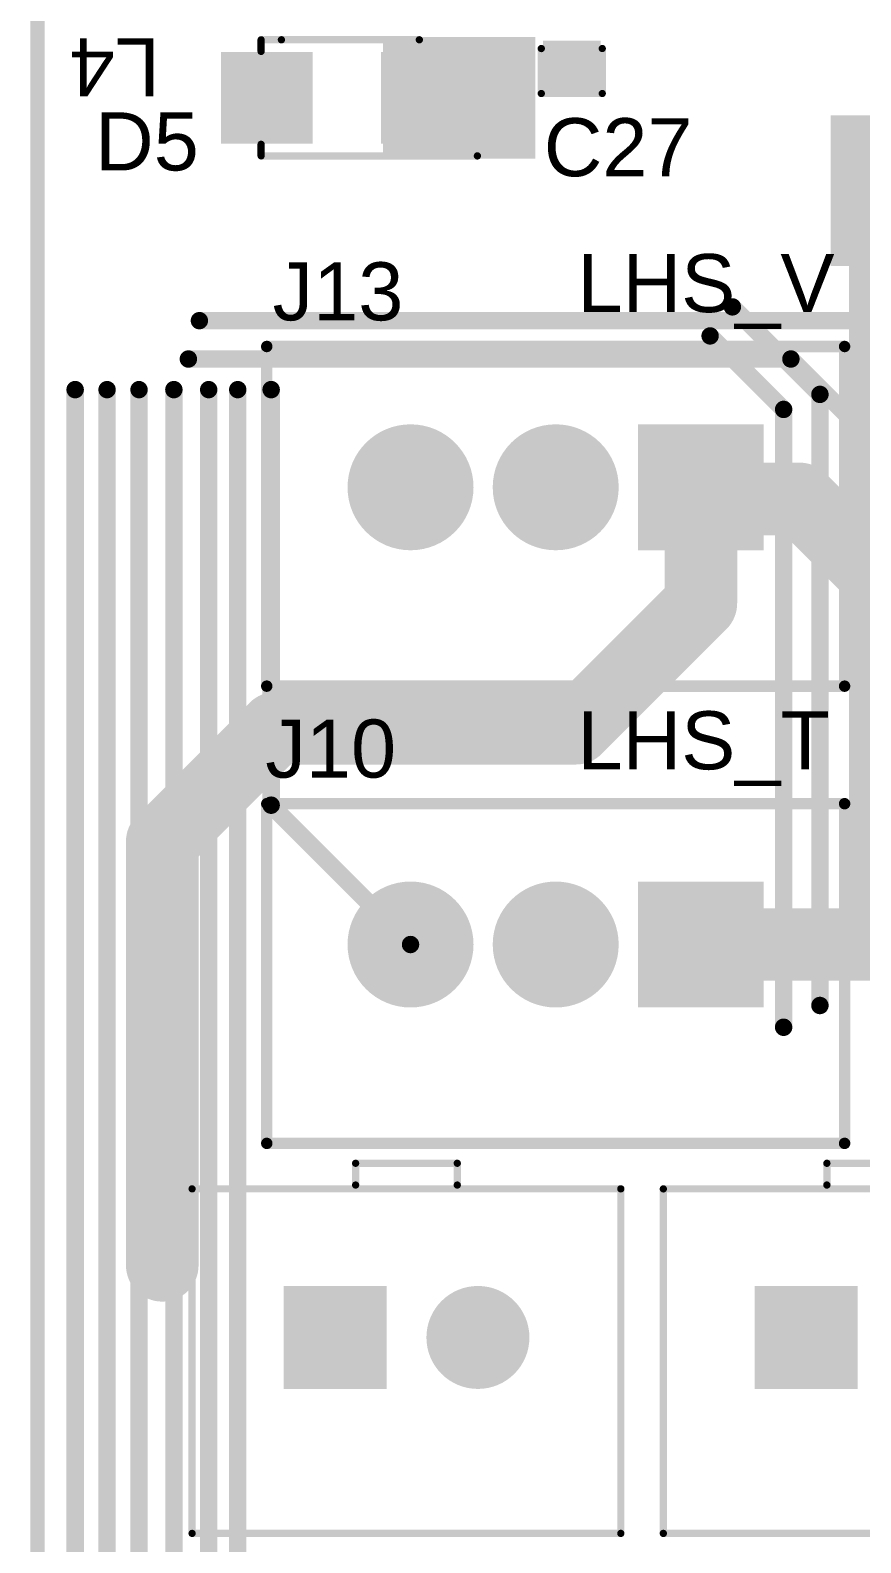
# Model space of a CAD drawing. Header units: inches. Extents: x 0 to 5376, y 0 to 5416.
# Drawn here: x -0.13 to 14.4, y 85.38 to 111.85 of the extents above; entities that cross this region are included whole.
import ezdxf

# ---------------------------------------------------------------- set-up
doc = ezdxf.new("R2010")
doc.units = ezdxf.units.IN
for name, color, linetype in [('Board Outline', 216, 'Continuous'), ('Bottom Layer', 5, 'Continuous'), ('Bottom Solder', 6, 'Continuous'), ('Layer 1', 16, 'Continuous'), ('Layer 2', 76, 'Continuous'), ('Multi-Layer', 9, 'Continuous'), ('Pad Holes', 156, 'Continuous'), ('Top Layer', 1, 'Continuous'), ('Top Overlay', 2, 'Continuous'), ('Top Paste', 8, 'Continuous'), ('Top Solder', 216, 'Continuous')]:
    doc.layers.add(name, color=color, linetype=linetype)
doc.styles.add('Arial', font='', dxfattribs={"height": 0.2})
doc.styles.get('Arial').set_extended_font_data('Arial')

msp = doc.modelspace()

# ---------------------------------------------------------------- hatches: boundary and pattern name
at = {"layer": 'Bottom Layer'}
for points in [[(14.197, 95.225), (15.545, 95.225), (15.545, 110.007), (14.197, 110.007)], [(12.606, 102.853), (10.606, 102.853), (10.606, 104.853), (12.606, 104.853)], [(12.606, 94.852), (10.606, 94.852), (10.606, 96.852), (12.606, 96.852)], [(4.355, 89.826), (6.055, 89.826), (6.055, 88.126), (4.355, 88.126)], [(12.599, 89.826), (14.299, 89.826), (14.299, 88.126), (12.599, 88.126)]]:
    msp.add_hatch(color=5, dxfattribs=at).paths.add_polyline_path(points)
h = msp.add_hatch(color=5, dxfattribs=at)
edge = h.paths.add_edge_path()
edge.add_arc((6.526, 103.853), 1, 0, 360)
h = msp.add_hatch(color=5, dxfattribs=at)
edge = h.paths.add_edge_path()
edge.add_arc((9.066, 103.853), 1, 0, 360)
h = msp.add_hatch(color=5, dxfattribs=at)
edge = h.paths.add_edge_path()
edge.add_arc((6.526, 95.852), 1, 0, 360)
h = msp.add_hatch(color=5, dxfattribs=at)
edge = h.paths.add_edge_path()
edge.add_arc((9.066, 95.852), 1, 0, 360)
h = msp.add_hatch(color=5, dxfattribs=at)
edge = h.paths.add_edge_path()
edge.add_arc((7.705, 88.976), 0.85, 0, 360)
at = {"layer": 'Bottom Solder'}
h = msp.add_hatch(color=6, dxfattribs=at)
edge = h.paths.add_edge_path()
edge.add_arc((6.526, 103.853), 1.102, 0, 360)
h = msp.add_hatch(color=6, dxfattribs=at)
edge = h.paths.add_edge_path()
edge.add_arc((9.066, 103.853), 1.102, 0, 360)
for points in [[(12.707, 102.751), (10.504, 102.751), (10.504, 104.955), (12.707, 104.955)], [(12.707, 94.75), (10.504, 94.75), (10.504, 96.954), (12.707, 96.954)], [(4.304, 89.877), (6.106, 89.877), (6.106, 88.075), (4.304, 88.075)], [(12.548, 89.877), (14.35, 89.877), (14.35, 88.075), (12.548, 88.075)]]:
    msp.add_hatch(color=6, dxfattribs=at).paths.add_polyline_path(points)
h = msp.add_hatch(color=6, dxfattribs=at)
edge = h.paths.add_edge_path()
edge.add_arc((6.526, 95.852), 1.102, 0, 360)
h = msp.add_hatch(color=6, dxfattribs=at)
edge = h.paths.add_edge_path()
edge.add_arc((9.066, 95.852), 1.102, 0, 360)
h = msp.add_hatch(color=6, dxfattribs=at)
edge = h.paths.add_edge_path()
edge.add_arc((7.705, 88.976), 0.901, 0, 360)
at = {"layer": 'Layer 1'}
h = msp.add_hatch(color=16, dxfattribs=at)
edge = h.paths.add_edge_path()
edge.add_arc((6.526, 103.853), 1, 0, 360)
h = msp.add_hatch(color=16, dxfattribs=at)
edge = h.paths.add_edge_path()
edge.add_arc((9.066, 103.853), 1, 0, 360)
for points in [[(12.606, 102.853), (10.606, 102.853), (10.606, 104.853), (12.606, 104.853)], [(12.606, 94.852), (10.606, 94.852), (10.606, 96.852), (12.606, 96.852)], [(4.355, 89.826), (6.055, 89.826), (6.055, 88.126), (4.355, 88.126)], [(12.599, 89.826), (14.299, 89.826), (14.299, 88.126), (12.599, 88.126)]]:
    msp.add_hatch(color=16, dxfattribs=at).paths.add_polyline_path(points)
h = msp.add_hatch(color=16, dxfattribs=at)
edge = h.paths.add_edge_path()
edge.add_arc((6.526, 95.852), 1, 0, 360)
h = msp.add_hatch(color=16, dxfattribs=at)
edge = h.paths.add_edge_path()
edge.add_arc((9.066, 95.852), 1, 0, 360)
h = msp.add_hatch(color=16, dxfattribs=at)
edge = h.paths.add_edge_path()
edge.add_arc((7.705, 88.976), 0.85, 0, 360)
at = {"layer": 'Layer 2'}
h = msp.add_hatch(color=76, dxfattribs=at)
edge = h.paths.add_edge_path()
edge.add_arc((6.526, 103.853), 1, 0, 360)
h = msp.add_hatch(color=76, dxfattribs=at)
edge = h.paths.add_edge_path()
edge.add_arc((9.066, 103.853), 1, 0, 360)
for points in [[(12.606, 102.853), (10.606, 102.853), (10.606, 104.853), (12.606, 104.853)], [(12.606, 94.852), (10.606, 94.852), (10.606, 96.852), (12.606, 96.852)], [(4.355, 89.826), (6.055, 89.826), (6.055, 88.126), (4.355, 88.126)], [(12.599, 89.826), (14.299, 89.826), (14.299, 88.126), (12.599, 88.126)]]:
    msp.add_hatch(color=76, dxfattribs=at).paths.add_polyline_path(points)
h = msp.add_hatch(color=76, dxfattribs=at)
edge = h.paths.add_edge_path()
edge.add_arc((6.526, 95.852), 1, 0, 360)
h = msp.add_hatch(color=76, dxfattribs=at)
edge = h.paths.add_edge_path()
edge.add_arc((9.066, 95.852), 1, 0, 360)
h = msp.add_hatch(color=76, dxfattribs=at)
edge = h.paths.add_edge_path()
edge.add_arc((7.705, 88.976), 0.85, 0, 360)
at = {"layer": 'Multi-Layer'}
h = msp.add_hatch(color=9, dxfattribs=at)
edge = h.paths.add_edge_path()
edge.add_arc((6.526, 103.853), 1, 0, 360)
h = msp.add_hatch(color=9, dxfattribs=at)
edge = h.paths.add_edge_path()
edge.add_arc((9.066, 103.853), 1, 0, 360)
for points in [[(12.606, 102.853), (10.606, 102.853), (10.606, 104.853), (12.606, 104.853)], [(12.606, 94.852), (10.606, 94.852), (10.606, 96.852), (12.606, 96.852)], [(4.355, 89.826), (6.055, 89.826), (6.055, 88.126), (4.355, 88.126)], [(12.599, 89.826), (14.299, 89.826), (14.299, 88.126), (12.599, 88.126)]]:
    msp.add_hatch(color=9, dxfattribs=at).paths.add_polyline_path(points)
h = msp.add_hatch(color=9, dxfattribs=at)
edge = h.paths.add_edge_path()
edge.add_arc((6.526, 95.852), 1, 0, 360)
h = msp.add_hatch(color=9, dxfattribs=at)
edge = h.paths.add_edge_path()
edge.add_arc((9.066, 95.852), 1, 0, 360)
h = msp.add_hatch(color=9, dxfattribs=at)
edge = h.paths.add_edge_path()
edge.add_arc((7.705, 88.976), 0.85, 0, 360)
at = {"layer": 'Pad Holes'}
h = msp.add_hatch(color=7, dxfattribs=at)
edge = h.paths.add_edge_path()
edge.add_arc((6.526, 103.853), 0.5, 0, 360)
h = msp.add_hatch(color=7, dxfattribs=at)
edge = h.paths.add_edge_path()
edge.add_arc((9.066, 103.853), 0.5, 0, 360)
h = msp.add_hatch(color=7, dxfattribs=at)
edge = h.paths.add_edge_path()
edge.add_arc((11.606, 103.853), 0.5, 0, 360)
h = msp.add_hatch(color=7, dxfattribs=at)
edge = h.paths.add_edge_path()
edge.add_arc((6.526, 95.852), 0.5, 0, 360)
h = msp.add_hatch(color=7, dxfattribs=at)
edge = h.paths.add_edge_path()
edge.add_arc((9.066, 95.852), 0.5, 0, 360)
h = msp.add_hatch(color=7, dxfattribs=at)
edge = h.paths.add_edge_path()
edge.add_arc((11.606, 95.852), 0.5, 0, 360)
h = msp.add_hatch(color=7, dxfattribs=at)
edge = h.paths.add_edge_path()
edge.add_arc((5.205, 88.976), 0.45, 0, 360)
h = msp.add_hatch(color=7, dxfattribs=at)
edge = h.paths.add_edge_path()
edge.add_arc((7.705, 88.976), 0.45, 0, 360)
h = msp.add_hatch(color=7, dxfattribs=at)
edge = h.paths.add_edge_path()
edge.add_arc((13.449, 88.976), 0.45, 0, 360)
at = {"layer": 'Top Layer'}
for points in [[(9.792, 110.846), (8.903, 110.846), (8.903, 111.608), (9.792, 111.608)], [(3.31, 111.368), (4.71, 111.368), (4.71, 109.968), (3.31, 109.968)], [(6.11, 111.368), (7.51, 111.368), (7.51, 109.968), (6.11, 109.968)], [(13.876, 110.363), (13.876, 107.723), (16.002, 107.723), (16.002, 110.363)], [(12.606, 102.853), (10.606, 102.853), (10.606, 104.853), (12.606, 104.853)], [(12.606, 94.852), (10.606, 94.852), (10.606, 96.852), (12.606, 96.852)], [(4.355, 89.826), (6.055, 89.826), (6.055, 88.126), (4.355, 88.126)], [(12.599, 89.826), (14.299, 89.826), (14.299, 88.126), (12.599, 88.126)]]:
    msp.add_hatch(color=1, dxfattribs=at).paths.add_polyline_path(points)
h = msp.add_hatch(color=1, dxfattribs=at)
edge = h.paths.add_edge_path()
edge.add_arc((6.526, 103.853), 1, 0, 360)
h = msp.add_hatch(color=1, dxfattribs=at)
edge = h.paths.add_edge_path()
edge.add_arc((9.066, 103.853), 1, 0, 360)
h = msp.add_hatch(color=1, dxfattribs=at)
edge = h.paths.add_edge_path()
edge.add_arc((6.526, 95.852), 1, 0, 360)
h = msp.add_hatch(color=1, dxfattribs=at)
edge = h.paths.add_edge_path()
edge.add_arc((9.066, 95.852), 1, 0, 360)
h = msp.add_hatch(color=1, dxfattribs=at)
edge = h.paths.add_edge_path()
edge.add_arc((7.705, 88.976), 0.85, 0, 360)
at = {"layer": 'Top Overlay'}
for points in [[(7.696, 111.735), (6.045, 111.735), (6.045, 111.43), (7.696, 111.43)], [(8.712, 111.735), (7.569, 111.735), (7.569, 109.601), (8.712, 109.601)], [(7.696, 109.906), (6.045, 109.906), (6.045, 109.601), (7.696, 109.601)]]:
    msp.add_hatch(color=2, dxfattribs=at).paths.add_polyline_path(points)
at = {"layer": 'Top Paste'}
for points in [[(9.792, 110.846), (8.903, 110.846), (8.903, 111.608), (9.792, 111.608)], [(3.31, 111.368), (4.71, 111.368), (4.71, 109.968), (3.31, 109.968)], [(6.11, 111.368), (7.51, 111.368), (7.51, 109.968), (6.11, 109.968)]]:
    msp.add_hatch(color=8, dxfattribs=at).paths.add_polyline_path(points)
at = {"layer": 'Top Solder'}
for points in [[(3.209, 111.469), (4.812, 111.469), (4.812, 109.866), (3.209, 109.866)], [(6.009, 111.469), (7.612, 111.469), (7.612, 109.866), (6.009, 109.866)], [(9.852, 110.786), (8.843, 110.786), (8.843, 111.668), (9.852, 111.668)], [(12.707, 102.751), (10.504, 102.751), (10.504, 104.955), (12.707, 104.955)], [(12.707, 94.75), (10.504, 94.75), (10.504, 96.954), (12.707, 96.954)], [(4.304, 89.877), (6.106, 89.877), (6.106, 88.075), (4.304, 88.075)], [(12.548, 89.877), (14.35, 89.877), (14.35, 88.075), (12.548, 88.075)]]:
    msp.add_hatch(color=216, dxfattribs=at).paths.add_polyline_path(points)
h = msp.add_hatch(color=216, dxfattribs=at)
edge = h.paths.add_edge_path()
edge.add_arc((6.526, 103.853), 1.102, 0, 360)
h = msp.add_hatch(color=216, dxfattribs=at)
edge = h.paths.add_edge_path()
edge.add_arc((9.066, 103.853), 1.102, 0, 360)
h = msp.add_hatch(color=216, dxfattribs=at)
edge = h.paths.add_edge_path()
edge.add_arc((6.526, 95.852), 1.102, 0, 360)
h = msp.add_hatch(color=216, dxfattribs=at)
edge = h.paths.add_edge_path()
edge.add_arc((9.066, 95.852), 1.102, 0, 360)
h = msp.add_hatch(color=216, dxfattribs=at)
edge = h.paths.add_edge_path()
edge.add_arc((7.705, 88.976), 0.901, 0, 360)

# ---------------------------------------------------------------- linework, layer by layer
at = {"layer": 'Board Outline', "const_width": 0.254}
msp.add_lwpolyline([(0, 0.203), (0, 127.33)], dxfattribs=at)
at = {"layer": 'Bottom Layer', "const_width": 0.305}
for points in [[(12.157, 107.01), (13.689, 105.479)], [(11.767, 106.502), (13.054, 105.216)], [(0.658, 105.562), (0.658, 52.769)], [(1.217, 105.562), (1.217, 53.001)], [(1.776, 105.562), (1.776, 53.232)], [(2.386, 105.562), (2.386, 53.485)], [(2.995, 105.562), (2.995, 53.737)], [(3.503, 105.562), (3.503, 55.364)], [(4.087, 98.29), (4.087, 105.562)], [(13.689, 94.785), (13.689, 105.479)], [(13.054, 94.404), (13.054, 105.216)], [(4.087, 98.29), (6.526, 95.852)]]:
    msp.add_lwpolyline(points, dxfattribs=at)
at = {"layer": 'Bottom Layer', "const_width": 0.152}
for points in [[(12.081, 107.01, 1), (12.233, 107.01, 1)], [(11.691, 106.502, 1), (11.843, 106.502, 1)], [(0.582, 105.562, 1), (0.735, 105.562, 1)], [(1.141, 105.562, 1), (1.293, 105.562, 1)], [(1.7, 105.562, 1), (1.852, 105.562, 1)], [(2.309, 105.562, 1), (2.462, 105.562, 1)], [(2.919, 105.562, 1), (3.071, 105.562, 1)], [(3.427, 105.562, 1), (3.579, 105.562, 1)], [(4.011, 105.562, 1), (4.164, 105.562, 1)], [(13.612, 105.479, 1), (13.765, 105.479, 1)], [(13.612, 105.479, 1), (13.765, 105.479, 1)], [(12.977, 105.216, 1), (13.13, 105.216, 1)], [(12.977, 105.216, 1), (13.13, 105.216, 1)], [(4.011, 98.29, 1), (4.164, 98.29, 1)], [(4.011, 98.29, 1), (4.164, 98.29, 1)], [(6.45, 95.852, 1), (6.602, 95.852, 1)], [(13.612, 94.785, 1), (13.765, 94.785, 1)], [(12.977, 94.404, 1), (13.13, 94.404, 1)]]:
    msp.add_lwpolyline(points, format="xyb", close=True, dxfattribs=at)
at = {"layer": 'Top Layer'}
for points, const_width in [([(2.832, 106.769), (15.242, 106.769)], 0.305), ([(2.64, 106.098), (13.181, 106.098)], 0.305), ([(13.181, 106.098), (17.254, 102.024)], 0.305), ([(11.606, 101.821), (11.606, 104.107)], 1.27), ([(11.606, 103.853), (11.809, 103.65)], 1.27), ([(11.809, 103.65), (13.333, 103.65)], 1.27), ([(13.333, 103.65), (16.559, 100.424)], 1.27), ([(9.421, 99.637), (11.606, 101.821)], 1.27), ([(2.182, 97.655), (4.164, 99.637)], 1.27), ([(4.164, 99.637), (9.421, 99.637)], 1.27), ([(2.182, 90.238), (2.182, 97.655)], 1.27), ([(11.606, 95.852), (14.755, 95.852)], 1.27)]:
    msp.add_lwpolyline(points, dxfattribs=dict(at, const_width=const_width))
for points, const_width in [([(2.756, 106.769, 1), (2.908, 106.769, 1)], 0.152), ([(2.563, 106.098, 1), (2.716, 106.098, 1)], 0.152), ([(13.104, 106.098, 1), (13.257, 106.098, 1)], 0.152), ([(13.104, 106.098, 1), (13.257, 106.098, 1)], 0.152), ([(11.288, 104.107, 1), (11.923, 104.107, 1)], 0.635), ([(11.288, 103.853, 1), (11.923, 103.853, 1)], 0.635), ([(11.491, 103.65, 1), (12.126, 103.65, 1)], 0.635), ([(11.491, 103.65, 1), (12.126, 103.65, 1)], 0.635), ([(13.015, 103.65, 1), (13.65, 103.65, 1)], 0.635), ([(13.015, 103.65, 1), (13.65, 103.65, 1)], 0.635), ([(11.288, 101.821, 1), (11.923, 101.821, 1)], 0.635), ([(11.288, 101.821, 1), (11.923, 101.821, 1)], 0.635), ([(3.846, 99.637, 1), (4.481, 99.637, 1)], 0.635), ([(3.846, 99.637, 1), (4.481, 99.637, 1)], 0.635), ([(9.104, 99.637, 1), (9.739, 99.637, 1)], 0.635), ([(9.104, 99.637, 1), (9.739, 99.637, 1)], 0.635), ([(1.865, 97.655, 1), (2.5, 97.655, 1)], 0.635), ([(1.865, 97.655, 1), (2.5, 97.655, 1)], 0.635), ([(11.288, 95.852, 1), (11.923, 95.852, 1)], 0.635), ([(14.438, 95.852, 1), (15.073, 95.852, 1)], 0.635), ([(1.865, 90.238, 1), (2.5, 90.238, 1)], 0.635)]:
    msp.add_lwpolyline(points, format="xyb", close=True, dxfattribs=dict(at, const_width=const_width))
at = {"layer": 'Top Overlay'}
for points, const_width in [([(3.912, 111.684), (4.267, 111.684)], 0.127), ([(3.912, 111.481), (3.912, 111.684)], 0.127), ([(4.267, 111.684), (6.68, 111.684)], 0.127), ([(8.814, 110.744), (8.814, 111.531)], 0.127), ([(9.881, 110.744), (9.881, 111.531)], 0.127), ([(8.814, 110.744), (9.881, 110.744)], 0.127), ([(3.912, 109.652), (3.912, 109.855)], 0.127), ([(3.912, 109.652), (7.696, 109.652)], 0.127), ([(4.011, 100.373), (4.011, 106.317)], 0.2), ([(4.011, 106.317), (14.12, 106.317)], 0.2), ([(14.12, 100.373), (14.12, 106.317)], 0.2), ([(4.011, 100.373), (14.12, 100.373)], 0.2), ([(4.011, 92.372), (4.011, 98.316)], 0.2), ([(4.011, 98.316), (14.12, 98.316)], 0.2), ([(14.12, 92.372), (14.12, 98.316)], 0.2), ([(4.011, 92.372), (14.12, 92.372)], 0.2), ([(5.566, 92.024), (7.344, 92.024)], 0.127), ([(5.566, 91.643), (5.566, 92.024)], 0.127), ([(7.344, 91.643), (7.344, 92.024)], 0.127), ([(13.81, 91.643), (13.81, 92.024)], 0.127), ([(13.81, 92.024), (15.588, 92.024)], 0.127), ([(2.705, 85.547), (2.705, 91.576)], 0.127), ([(2.705, 91.576), (10.205, 91.576)], 0.127), ([(10.205, 85.547), (10.205, 91.576)], 0.127), ([(10.949, 91.576), (18.449, 91.576)], 0.127), ([(10.949, 85.547), (10.949, 91.576)], 0.127), ([(2.705, 85.547), (10.205, 85.547)], 0.127), ([(10.949, 85.547), (18.449, 85.547)], 0.127)]:
    msp.add_lwpolyline(points, dxfattribs=dict(at, const_width=const_width))
for points, const_width in [([(3.88, 111.684, 1), (3.943, 111.684, 1)], 0.0635), ([(3.88, 111.684, 1), (3.943, 111.684, 1)], 0.0635), ([(4.235, 111.684, 1), (4.299, 111.684, 1)], 0.0635), ([(4.235, 111.684, 1), (4.299, 111.684, 1)], 0.0635), ([(6.648, 111.684, 1), (6.712, 111.684, 1)], 0.0635), ([(3.88, 111.481, 1), (3.943, 111.481, 1)], 0.0635), ([(8.782, 111.531, 1), (8.846, 111.531, 1)], 0.0635), ([(9.849, 111.531, 1), (9.912, 111.531, 1)], 0.0635), ([(8.782, 110.744, 1), (8.846, 110.744, 1)], 0.0635), ([(8.782, 110.744, 1), (8.846, 110.744, 1)], 0.0635), ([(9.849, 110.744, 1), (9.912, 110.744, 1)], 0.0635), ([(9.849, 110.744, 1), (9.912, 110.744, 1)], 0.0635), ([(3.88, 109.855, 1), (3.943, 109.855, 1)], 0.0635), ([(3.88, 109.652, 1), (3.943, 109.652, 1)], 0.0635), ([(3.88, 109.652, 1), (3.943, 109.652, 1)], 0.0635), ([(7.664, 109.652, 1), (7.728, 109.652, 1)], 0.0635), ([(3.961, 106.317, 1), (4.061, 106.317, 1)], 0.1), ([(3.961, 106.317, 1), (4.061, 106.317, 1)], 0.1), ([(14.07, 106.317, 1), (14.17, 106.317, 1)], 0.1), ([(14.07, 106.317, 1), (14.17, 106.317, 1)], 0.1), ([(3.961, 100.373, 1), (4.061, 100.373, 1)], 0.1), ([(3.961, 100.373, 1), (4.061, 100.373, 1)], 0.1), ([(14.07, 100.373, 1), (14.17, 100.373, 1)], 0.1), ([(14.07, 100.373, 1), (14.17, 100.373, 1)], 0.1), ([(3.961, 98.316, 1), (4.061, 98.316, 1)], 0.1), ([(3.961, 98.316, 1), (4.061, 98.316, 1)], 0.1), ([(14.07, 98.316, 1), (14.17, 98.316, 1)], 0.1), ([(14.07, 98.316, 1), (14.17, 98.316, 1)], 0.1), ([(3.961, 92.372, 1), (4.061, 92.372, 1)], 0.1), ([(3.961, 92.372, 1), (4.061, 92.372, 1)], 0.1), ([(14.07, 92.372, 1), (14.17, 92.372, 1)], 0.1), ([(14.07, 92.372, 1), (14.17, 92.372, 1)], 0.1), ([(5.534, 92.024, 1), (5.597, 92.024, 1)], 0.0635), ([(5.534, 92.024, 1), (5.597, 92.024, 1)], 0.0635), ([(7.312, 92.024, 1), (7.375, 92.024, 1)], 0.0635), ([(7.312, 92.024, 1), (7.375, 92.024, 1)], 0.0635), ([(13.778, 92.024, 1), (13.842, 92.024, 1)], 0.0635), ([(13.778, 92.024, 1), (13.842, 92.024, 1)], 0.0635), ([(2.673, 91.576, 1), (2.736, 91.576, 1)], 0.0635), ([(2.673, 91.576, 1), (2.736, 91.576, 1)], 0.0635), ([(5.534, 91.643, 1), (5.597, 91.643, 1)], 0.0635), ([(7.312, 91.643, 1), (7.375, 91.643, 1)], 0.0635), ([(10.173, 91.576, 1), (10.237, 91.576, 1)], 0.0635), ([(10.173, 91.576, 1), (10.237, 91.576, 1)], 0.0635), ([(10.917, 91.576, 1), (10.981, 91.576, 1)], 0.0635), ([(10.917, 91.576, 1), (10.981, 91.576, 1)], 0.0635), ([(13.778, 91.643, 1), (13.842, 91.643, 1)], 0.0635), ([(2.673, 85.547, 1), (2.736, 85.547, 1)], 0.0635), ([(2.673, 85.547, 1), (2.736, 85.547, 1)], 0.0635), ([(10.173, 85.547, 1), (10.237, 85.547, 1)], 0.0635), ([(10.173, 85.547, 1), (10.237, 85.547, 1)], 0.0635), ([(10.917, 85.547, 1), (10.981, 85.547, 1)], 0.0635), ([(10.917, 85.547, 1), (10.981, 85.547, 1)], 0.0635)]:
    msp.add_lwpolyline(points, format="xyb", close=True, dxfattribs=dict(at, const_width=const_width))

# ---------------------------------------------------------------- texts
at = {"layer": 'Top Overlay', "style": 'Arial'}
msp.add_text('L4', height=1.016, rotation=180, dxfattribs=at).set_placement((2.142, 111.709))
for s, p in [('D5', (1.008, 109.398)), ('C27', (8.857, 109.296)), ('J13', (4.113, 106.774)), ('LHS_V', (9.447, 106.918)), ('J10', (3.986, 98.773)), ('LHS_T', (9.447, 98.917))]:
    msp.add_text(s, height=1.016, dxfattribs=at).set_placement(p)

doc.saveas('drawing.dxf')
